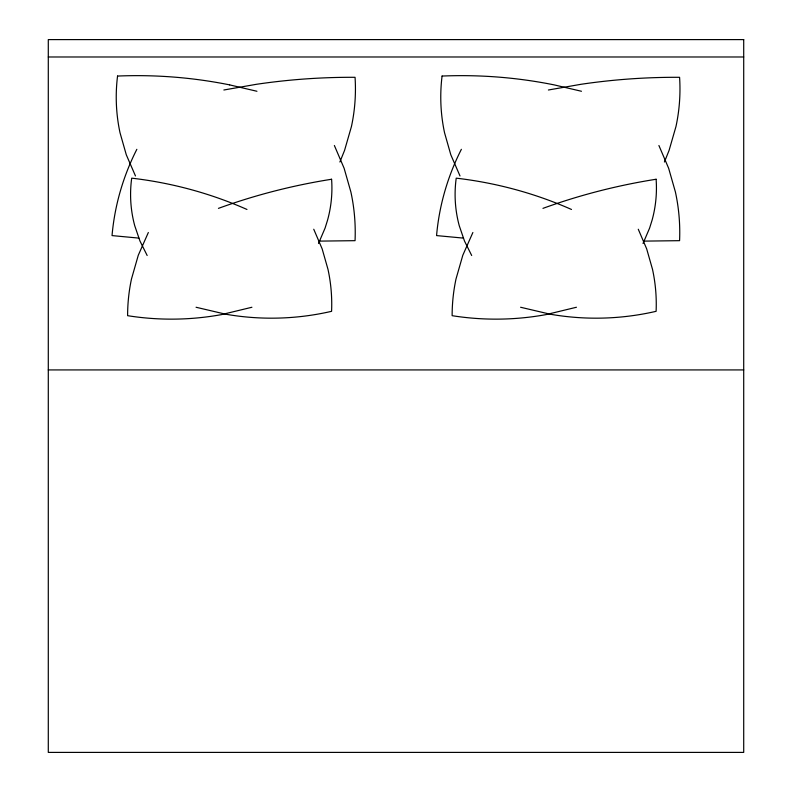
<?xml version="1.0" encoding="UTF-8"?>
<svg xmlns="http://www.w3.org/2000/svg" width="792" height="792" viewBox="0 0 792 792"><rect width="100%" height="100%" fill="white"/><g stroke="black" fill="none" stroke-linecap="round" stroke-linejoin="round"><path stroke-width="1.19" d="M339.887 161.994L344.56 150.401L351.44 126.522A178.418 178.418 0 0 0 355.054 77.309A648.123 648.123 0 0 0 256.321 84.318L223.859 90.001M664.419 161.994L669.082 150.401L675.972 126.522A178.418 178.418 0 0 0 679.586 77.309A648.123 648.123 0 0 0 580.853 84.318L548.391 90.001M318.503 243.461L325.076 228.106L327.551 220.176A120.443 120.443 0 0 0 331.591 179.249M643.035 243.461L649.598 228.106L652.083 220.176A120.443 120.443 0 0 0 656.113 179.249M136.848 149.312C123.186 176.161 114.632 205.573 112.038 235.59L138.857 238.105M461.38 149.312C447.718 176.161 439.164 205.573 436.57 235.59L463.379 238.105M148.342 232.511L138.273 255.272L131.472 279.031A175.972 175.972 0 0 0 127.611 315.681A279.22 279.22 0 0 0 221.493 314.612L251.915 307.256M472.873 232.511L462.805 255.272L455.994 279.031A175.972 175.972 0 0 0 452.133 315.681A279.22 279.22 0 0 0 546.025 314.612L576.437 307.256M218.434 208.365C255.113 195.06 293.04 185.338 331.581 179.249M542.956 208.365C579.635 195.06 617.562 185.338 656.113 179.249M48.292 56.984L743.708 56.984M48.292 369.923L743.708 369.923M644.124 241.115L679.576 240.669A190.535 190.535 0 0 0 675.398 191.951L668.646 168.28L658.904 145.5M319.602 241.115L355.054 240.669A190.535 190.535 0 0 0 350.876 191.951L344.124 168.28L334.373 145.5M581.467 91.268L554.143 84.883A468.706 468.706 0 0 0 442.084 76.052M229.621 84.883L256.945 91.268M520.591 307.256L550.153 314.196A266.478 266.478 0 0 0 656.113 311.315A164.34 164.34 0 0 0 652.499 269.3L646.678 248.876L638.273 229.234M196.07 307.256L225.631 314.196A266.478 266.478 0 0 0 331.581 311.315A164.34 164.34 0 0 0 327.977 269.3L322.156 248.876L313.751 229.234M571.487 209.464C534.927 193.278 495.931 182.764 456.222 178.16A119.592 119.592 0 0 0 459.261 225.74L464.468 240.976L471.685 255.499M246.965 209.464C210.405 193.278 171.409 182.764 131.7 178.16A119.592 119.592 0 0 0 134.739 225.74L139.946 240.976L147.154 255.499M460.003 175.953L450.816 154.796L444.55 132.759A170.082 170.082 0 0 1 442.075 76.042M135.472 175.953L126.294 154.796L120.018 132.759A170.082 170.082 0 0 1 117.553 76.042M117.553 76.052A468.706 468.706 0 0 1 229.621 84.873M743.708 39.6L48.292 39.6L48.292 752.4L743.708 752.4L743.708 39.6"/></g></svg>
